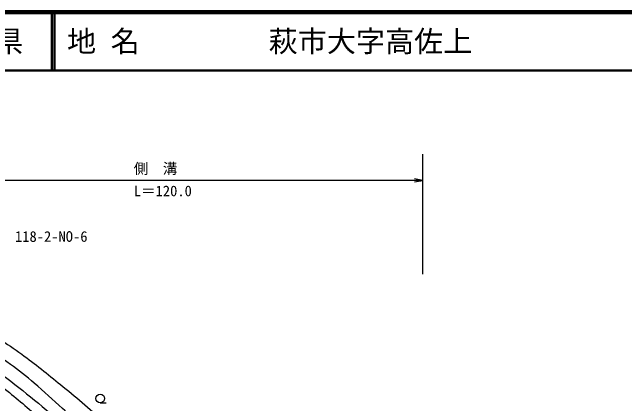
# Model space of a CAD drawing. Units: millimetres, scale not verified. Extents: x 40000 to 680000, y 20000 to 380000.
# Drawn here: x 360966 to 466217, y 312624 to 380000 of the extents above; entities that cross this region are included whole.
import ezdxf
from ezdxf.enums import TextEntityAlignment as Align

# ---------------------------------------------------------------- set-up
doc = ezdxf.new("R2010")
doc.units = ezdxf.units.MM
doc.header["$LTSCALE"] = 1000
for name, color, linetype, lineweight in [('M-BGD', 7, 'Continuous', 25), ('M-STR-STR3', 7, 'Continuous', 25), ('M-STR-STRC', 7, 'Continuous', 25), ('M-TTL', 2, 'Continuous', 140), ('M-TTL-LINE', 7, 'Continuous', 50)]:
    doc.layers.add(name, color=color, linetype=linetype, lineweight=lineweight)
doc.layers.add('M-TTL-TXT', color=7, linetype='Continuous')
doc.styles.add('ＭＳ ゴシック', font='')
doc.styles.get('ＭＳ ゴシック').set_extended_font_data('MS Gothic')

# ---------------------------------------------------------------- blocks, each defined once
blk = doc.blocks.new('open_arrow')
at = {"color": 0, "linetype": 'Continuous', "lineweight": -2}
blk.add_lwpolyline([(7.5, 1.25), (0, 0), (7.5, -1.25)], dxfattribs=at)

msp = doc.modelspace()

# ---------------------------------------------------------------- linework, layer by layer
at = {"layer": 'M-BGD'}
msp.add_line((376090, 312786), (377090, 312786), dxfattribs=at)
msp.add_circle((376090, 313536), 750, dxfattribs=at)
for points, knots in [([(311603, 339742), (312721, 339596), (313840, 339450), (314960, 339318), (315746, 339225), (316532, 339138), (317316, 339030), (318459, 338873), (319596, 338670), (320730, 338452), (322737, 338066), (324735, 337631), (326720, 337142), (328253, 336764), (329779, 336354), (331303, 335935), (334460, 335067), (337609, 334160), (340682, 333032), (342796, 332256), (344874, 331376), (346908, 330408), (349537, 329158), (352094, 327763), (354609, 326292), (357345, 324693), (360032, 323005), (362596, 321150), (364884, 319494), (367073, 317703), (369268, 315916), (371767, 313881), (374272, 311849), (376583, 309610), (377815, 308417), (378992, 307164), (380172, 305919), (381588, 304423), (383007, 302938), (384501, 301507), (385781, 300282), (387115, 299096), (388179, 297700), (388932, 296713), (389550, 295620), (390167, 294527)], [0, 0, 0, 0, 1, 1, 1, 2, 2, 2, 3, 3, 3, 4, 4, 4, 5, 5, 5, 6, 6, 6, 7, 7, 7, 8, 8, 8, 9, 9, 9, 10, 10, 10, 11, 11, 11, 12, 12, 12, 13, 13, 13, 14, 14, 14, 15, 15, 15, 15]), ([(383507, 295643), (382766, 296951), (382025, 298258), (381191, 299505), (380427, 300646), (379585, 301737), (378706, 302794), (377849, 303825), (376957, 304825), (376031, 305794), (375017, 306856), (373963, 307881), (372881, 308874), (371799, 309868), (370688, 310831), (369595, 311813), (367978, 313266), (366399, 314762), (364748, 316177), (363430, 317306), (362065, 318384), (360655, 319396), (358985, 320595), (357250, 321701), (355548, 322856), (354371, 323655), (353210, 324478), (352007, 325235), (350326, 326293), (348565, 327223), (346770, 328079), (345030, 328909), (343259, 329669), (341466, 330370), (339841, 331006), (338198, 331594), (336547, 332161), (334917, 332721), (333279, 333261), (331640, 333790), (329684, 334421), (327726, 335036), (325772, 335703), (324196, 336241), (322622, 336812), (320999, 337121), (319637, 337381), (318239, 337456), (316842, 337532)], [0, 0, 0, 0, 1, 1, 1, 2, 2, 2, 3, 3, 3, 4, 4, 4, 5, 5, 5, 6, 6, 6, 7, 7, 7, 8, 8, 8, 9, 9, 9, 10, 10, 10, 11, 11, 11, 12, 12, 12, 13, 13, 13, 14, 14, 14, 15, 15, 15, 16, 16, 16, 16]), ([(322419, 335418), (325128, 334579), (327838, 333739), (330543, 332874), (334154, 331719), (337757, 330517), (341217, 328977), (343571, 327929), (345859, 326725), (348068, 325397), (351244, 323487), (354256, 321319), (357230, 319110), (360954, 316344), (364617, 313512), (368121, 310455), (371854, 307199), (375406, 303689), (378327, 299713), (379505, 298110), (380581, 296431), (381657, 294752)], [0, 0, 0, 0, 1, 1, 1, 2, 2, 2, 3, 3, 3, 4, 4, 4, 5, 5, 5, 6, 6, 6, 7, 7, 7, 7]), ([(347383, 323963), (349375, 322687), (351368, 321412), (353302, 320053), (355766, 318323), (358135, 316458), (360469, 314549), (362519, 312872), (364542, 311160), (366482, 309361), (369095, 306940), (371560, 304360), (374046, 301806), (374959, 300867), (375876, 299932), (376779, 298984), (377772, 297943), (378748, 296887), (379725, 295830)], [0, 0, 0, 0, 1, 1, 1, 2, 2, 2, 3, 3, 3, 4, 4, 4, 5, 5, 5, 6, 6, 6, 6])]:
    msp.add_open_spline(points, degree=3, knots=knots, dxfattribs=at)
at = {"layer": 'M-STR-STR3'}
for p, q in [((431542, 334911), (431531, 355572)), ((431534, 351068), (335765, 351019))]:
    msp.add_line(p, q, dxfattribs=at)
at = {"layer": 'M-TTL'}
msp.add_line((680000, 380000), (40000, 380000), dxfattribs=at)
at = {"layer": 'M-TTL-LINE'}
for p, q in [((367750, 380000), (367750, 370000)), ((368250, 380000), (368250, 370000)), ((40000, 370000), (680000, 370000))]:
    msp.add_line(p, q, dxfattribs=at)

# ---------------------------------------------------------------- block references
at = {"layer": 'M-STR-STR3', "xscale": 193, "yscale": 193, "rotation": 180}
msp.add_blockref('open_arrow', (431534, 351068), dxfattribs=at)

# ---------------------------------------------------------------- texts
at = {"layer": 'M-STR-STR3', "style": 'ＭＳ ゴシック'}
for s, p in [('側\u3000溝', (381837, 354018)), ('L＝120.0', (381848, 350165))]:
    msp.add_text(s, height=1833, rotation=0.03, dxfattribs=at).set_placement(p, align=Align.TOP_LEFT)
at = {"layer": 'M-STR-STRC', "style": 'ＭＳ ゴシック'}
msp.add_text('118-2-NO-6', height=1833, rotation=0.03, dxfattribs=at).set_placement((361436, 339937), align=Align.BOTTOM_LEFT)
at = {"layer": 'M-TTL-TXT', "style": 'ＭＳ ゴシック'}
msp.add_text('山\u3000口\u3000県', height=3666, dxfattribs=at).set_placement((350375, 375000), align=Align.MIDDLE_CENTER)
for s, p in [('地 名', (370380, 375000)), ('萩市大字高佐上', (405024, 375000))]:
    msp.add_text(s, height=3666, dxfattribs=at).set_placement(p, align=Align.MIDDLE_LEFT)

doc.saveas('drawing.dxf')
